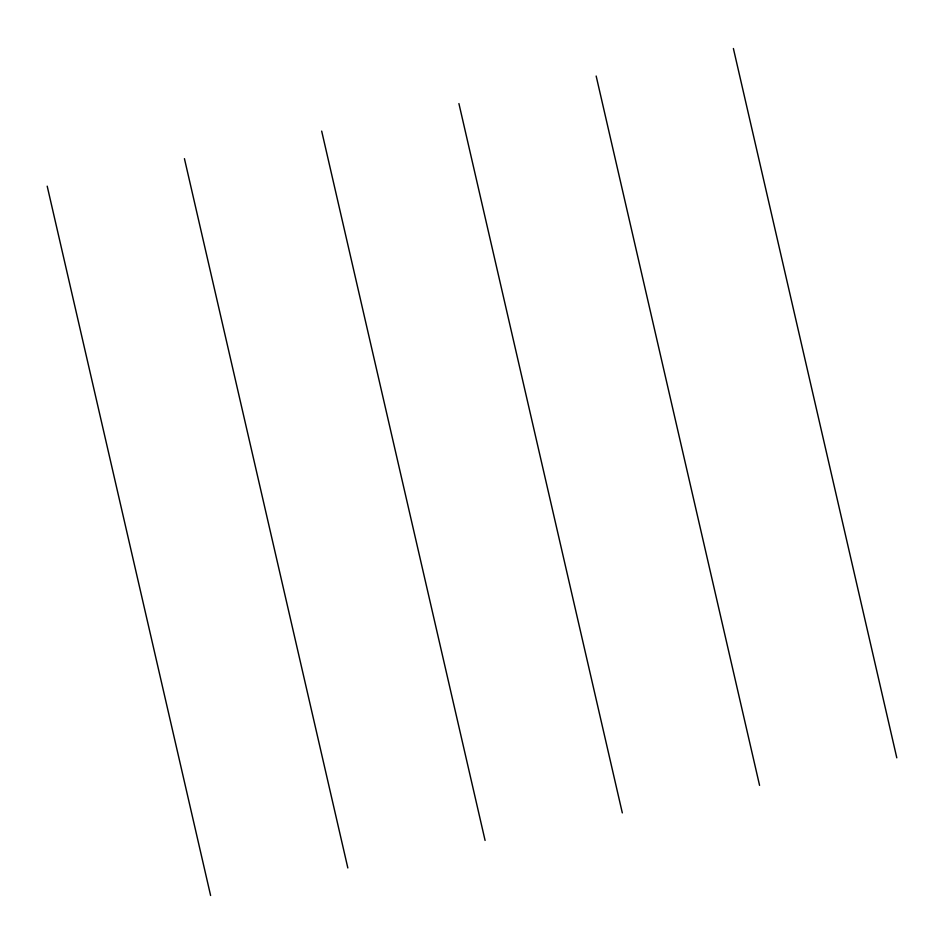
<?xml version="1.0" encoding="UTF-8"?>
<svg xmlns="http://www.w3.org/2000/svg" width="944" height="944" viewBox="0 0 944 944"><rect width="100%" height="100%" fill="white"/><g stroke="black" fill="none" stroke-linecap="round" stroke-linejoin="round"><path stroke-width="1.42" d="M733.394 48.51L896.8 757.831M596.16 76.039L759.566 785.361M458.914 103.569L622.32 812.902M321.68 131.098L485.086 840.431M184.434 158.639L347.84 867.961M47.2 186.169L210.606 895.49"/></g></svg>
